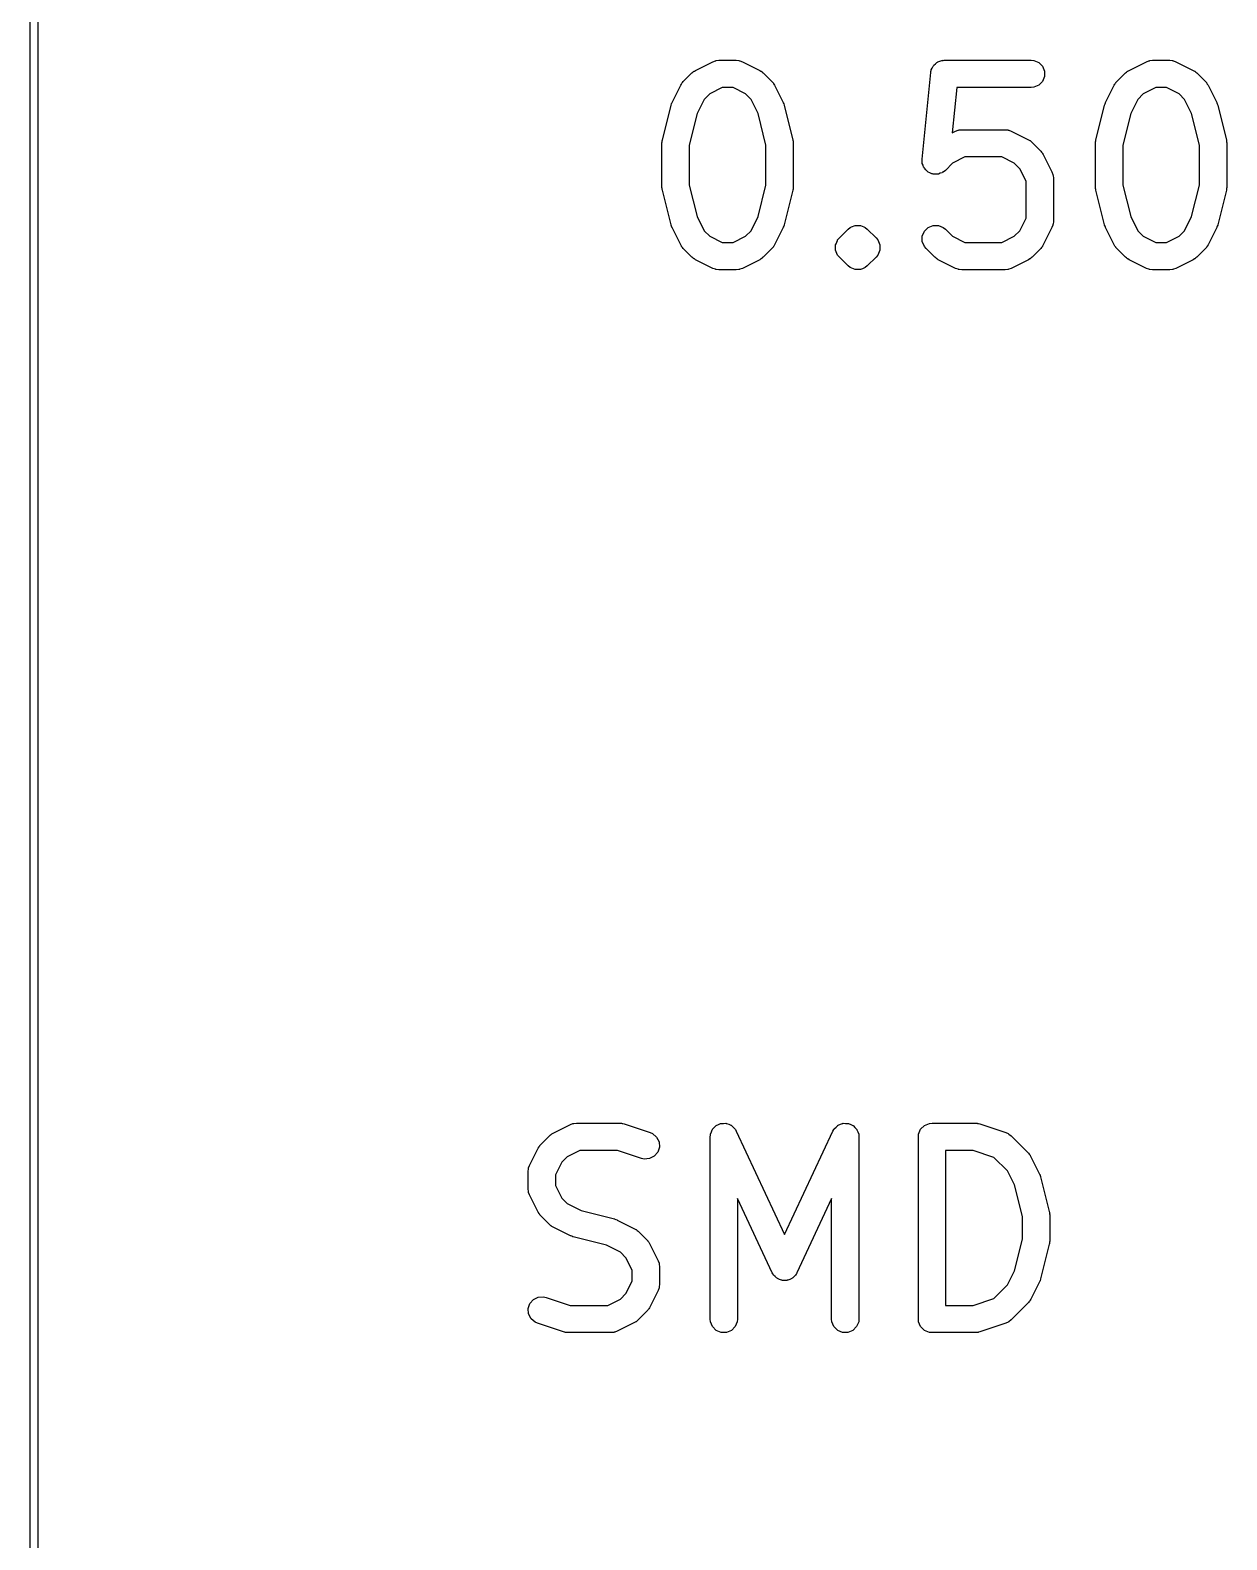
# Model space of a CAD drawing. Header units: millimetres. Extents: x 100 to 200, y -130 to -50.
# Drawn here: x 99.97 to 107.86, y -90 to -80.06 of the extents above; entities that cross this region are included whole.
import ezdxf

# ---------------------------------------------------------------- set-up
doc = ezdxf.new("R2010")
doc.units = ezdxf.units.MM
doc.layers.add('BLACK', color=250, linetype='CONTINUOUS')

msp = doc.modelspace()

# ---------------------------------------------------------------- linework, layer by layer
at = {"layer": 'BLACK', "linetype": 'CONTINUOUS'}
for p, q in [((99.975, -130), (99.975, -50)), ((100.025, -50.025), (100.025, -129.975)), ((104.343259, -80.333623), (104.344819, -80.331825)), ((104.344819, -80.331825), (104.347529, -80.330118)), ((104.347529, -80.330118), (104.349998, -80.328093)), ((104.349998, -80.328093), (104.352191, -80.327184)), ((104.352191, -80.327184), (104.35975, -80.322427)), ((104.35975, -80.322427), (104.474036, -80.265284)), ((104.474036, -80.265284), (104.490513, -80.258978)), ((104.490513, -80.258978), (104.493738, -80.258748)), ((104.493738, -80.258748), (104.496727, -80.257511)), ((104.496727, -80.257511), (104.514285, -80.255782)), ((104.514285, -80.255782), (104.628571, -80.255782)), ((104.628571, -80.255782), (104.646129, -80.257511)), ((104.646129, -80.257511), (104.649117, -80.258748)), ((104.649117, -80.258748), (104.652343, -80.258978)), ((104.652343, -80.258978), (104.66882, -80.265284)), ((104.66882, -80.265284), (104.783107, -80.322427)), ((104.783107, -80.322427), (104.790665, -80.327184)), ((104.790665, -80.327184), (104.792859, -80.328093)), ((104.792859, -80.328093), (104.795328, -80.330119)), ((104.795328, -80.330119), (104.798038, -80.331825)), ((104.798038, -80.331825), (104.799596, -80.333622)), ((105.910447, -80.336827), (105.911729, -80.33043)), ((105.911729, -80.328224), (105.912585, -80.326155)), ((105.911729, -80.33043), (105.911729, -80.328224)), ((105.912585, -80.326155), (105.913914, -80.319528)), ((105.913914, -80.319528), (105.920133, -80.307933)), ((105.920133, -80.307933), (105.925168, -80.295781)), ((105.925168, -80.295781), (105.928372, -80.292576)), ((105.928372, -80.292576), (105.930515, -80.288583)), ((105.930515, -80.288583), (105.940696, -80.280252)), ((105.940696, -80.280252), (105.949999, -80.27095)), ((105.949999, -80.27095), (105.954185, -80.269215)), ((105.954185, -80.269215), (105.957693, -80.266346)), ((105.957693, -80.266346), (105.970287, -80.262545)), ((105.970287, -80.262545), (105.982442, -80.257511)), ((105.982442, -80.257511), (105.989169, -80.256848)), ((105.989169, -80.256848), (105.991312, -80.256202)), ((105.991312, -80.256202), (105.993506, -80.256421)), ((105.993506, -80.256421), (106, -80.255782)), ((106, -80.255782), (106.571428, -80.255782)), ((106.571428, -80.255782), (106.588986, -80.257511)), ((106.588986, -80.257511), (106.621429, -80.27095)), ((106.621429, -80.27095), (106.64626, -80.295781)), ((106.64626, -80.295781), (106.659699, -80.328224)), ((106.659699, -80.328224), (106.659699, -80.36334)), ((107.200402, -80.333623), (107.201962, -80.331825)), ((107.201962, -80.331825), (107.204672, -80.330118)), ((107.204672, -80.330118), (107.207141, -80.328093)), ((107.207141, -80.328093), (107.209334, -80.327184)), ((107.209334, -80.327184), (107.216893, -80.322427)), ((107.216893, -80.322427), (107.331179, -80.265284)), ((107.331179, -80.265284), (107.347656, -80.258978)), ((107.347656, -80.258978), (107.350881, -80.258748)), ((107.350881, -80.258748), (107.35387, -80.257511)), ((107.35387, -80.257511), (107.371428, -80.255782)), ((107.371428, -80.255782), (107.485714, -80.255782)), ((107.485714, -80.255782), (107.503272, -80.257511)), ((107.503272, -80.257511), (107.50626, -80.258748)), ((107.50626, -80.258748), (107.509486, -80.258978)), ((107.509486, -80.258978), (107.525963, -80.265284)), ((107.525963, -80.265284), (107.64025, -80.322427)), ((107.64025, -80.322427), (107.647808, -80.327184)), ((107.647808, -80.327184), (107.650002, -80.328093)), ((107.650002, -80.328093), (107.652471, -80.330119)), ((107.652471, -80.330119), (107.655181, -80.331825)), ((107.655181, -80.331825), (107.656739, -80.333622)), ((104.205216, -80.534105), (104.262359, -80.419818)), ((104.262359, -80.419818), (104.267116, -80.412259)), ((104.267116, -80.412259), (104.268025, -80.410066)), ((104.268025, -80.410066), (104.270051, -80.407596)), ((104.270051, -80.407596), (104.271757, -80.404887)), ((104.271757, -80.404887), (104.273554, -80.403328)), ((104.273554, -80.403328), (104.279217, -80.396428)), ((104.279217, -80.396428), (104.33636, -80.339286)), ((104.33636, -80.339286), (104.343259, -80.333623)), ((104.799596, -80.333622), (104.806497, -80.339285)), ((104.806497, -80.339285), (104.863639, -80.396428)), ((104.863639, -80.396428), (104.869303, -80.40333)), ((104.869303, -80.40333), (104.8711, -80.404888)), ((104.8711, -80.404888), (104.872804, -80.407595)), ((104.872804, -80.407595), (104.874832, -80.410066)), ((104.874832, -80.410066), (104.87574, -80.41226)), ((104.87574, -80.41226), (104.880499, -80.419819)), ((104.880499, -80.419819), (104.937641, -80.534105)), ((105.853304, -80.908256), (105.910447, -80.336827)), ((106.621429, -80.420614), (106.588986, -80.434053)), ((106.64626, -80.395783), (106.621429, -80.420614)), ((106.659699, -80.36334), (106.64626, -80.395783)), ((107.062359, -80.534105), (107.119502, -80.419818)), ((107.119502, -80.419818), (107.124259, -80.412259)), ((107.124259, -80.412259), (107.125168, -80.410066)), ((107.125168, -80.410066), (107.127194, -80.407596)), ((107.127194, -80.407596), (107.1289, -80.404887)), ((107.1289, -80.404887), (107.130697, -80.403328)), ((107.130697, -80.403328), (107.13636, -80.396428)), ((107.13636, -80.396428), (107.193503, -80.339286)), ((107.193503, -80.339286), (107.200402, -80.333623)), ((107.656739, -80.333622), (107.66364, -80.339285)), ((107.66364, -80.339285), (107.720782, -80.396428)), ((107.720782, -80.396428), (107.726446, -80.40333)), ((107.726446, -80.40333), (107.728243, -80.404888)), ((107.728243, -80.404888), (107.729947, -80.407595)), ((107.729947, -80.407595), (107.731975, -80.410066)), ((107.731975, -80.410066), (107.732883, -80.41226)), ((107.732883, -80.41226), (107.737642, -80.419819)), ((107.737642, -80.419819), (107.794784, -80.534105)), ((104.416823, -80.51338), (104.370631, -80.605764)), ((104.453312, -80.476891), (104.416823, -80.51338)), ((104.535531, -80.435782), (104.453312, -80.476891)), ((104.607326, -80.435782), (104.535531, -80.435782)), ((104.689544, -80.476891), (104.607326, -80.435782)), ((104.726032, -80.513379), (104.689544, -80.476891)), ((104.772224, -80.605765), (104.726032, -80.513379)), ((106.081448, -80.435782), (106.051665, -80.733611)), ((106.571428, -80.435782), (106.081448, -80.435782)), ((106.588986, -80.434053), (106.571428, -80.435782)), ((107.273966, -80.51338), (107.227774, -80.605764)), ((107.310455, -80.476891), (107.273966, -80.51338)), ((107.392674, -80.435782), (107.310455, -80.476891)), ((107.464469, -80.435782), (107.392674, -80.435782)), ((107.546687, -80.476891), (107.464469, -80.435782)), ((107.583175, -80.513379), (107.546687, -80.476891)), ((107.629367, -80.605765), (107.583175, -80.513379)), ((104.141258, -80.781097), (104.198401, -80.552525)), ((104.198401, -80.552525), (104.198864, -80.551229)), ((104.198864, -80.551229), (104.19891, -80.550582)), ((104.19891, -80.550582), (104.201697, -80.543297)), ((104.201697, -80.543297), (104.204337, -80.535911)), ((104.204337, -80.535911), (104.204725, -80.535386)), ((104.204725, -80.535386), (104.205216, -80.534105)), ((104.370631, -80.605764), (104.318571, -80.814005)), ((104.824285, -80.814006), (104.772224, -80.605765)), ((104.937641, -80.534105), (104.938132, -80.535389)), ((104.938132, -80.535389), (104.938519, -80.535911)), ((104.938519, -80.535911), (104.941152, -80.543282)), ((104.941152, -80.543282), (104.943946, -80.550583)), ((104.943946, -80.550583), (104.943991, -80.551229)), ((104.943991, -80.551229), (104.944455, -80.552526)), ((104.944455, -80.552526), (105.001598, -80.781097)), ((106.998401, -80.781097), (107.055544, -80.552525)), ((107.055544, -80.552525), (107.056007, -80.551229)), ((107.056007, -80.551229), (107.056053, -80.550582)), ((107.056053, -80.550582), (107.05884, -80.543297)), ((107.05884, -80.543297), (107.06148, -80.535911)), ((107.06148, -80.535911), (107.061868, -80.535386)), ((107.061868, -80.535386), (107.062359, -80.534105)), ((107.227774, -80.605764), (107.175714, -80.814005)), ((107.681428, -80.814006), (107.629367, -80.605765)), ((107.794784, -80.534105), (107.795275, -80.535389)), ((107.795275, -80.535389), (107.795662, -80.535911)), ((107.795662, -80.535911), (107.798295, -80.543282)), ((107.798295, -80.543282), (107.801089, -80.550583)), ((107.801089, -80.550583), (107.801134, -80.551229)), ((107.801134, -80.551229), (107.801598, -80.552526)), ((107.801598, -80.552526), (107.858741, -80.781097)), ((106.051665, -80.733611), (106.074037, -80.722426)), ((106.074037, -80.722426), (106.090515, -80.716121)), ((106.090515, -80.716121), (106.093739, -80.715891)), ((106.093739, -80.715891), (106.096728, -80.714654)), ((106.096728, -80.714654), (106.114286, -80.712925)), ((106.114286, -80.712925), (106.4, -80.712925)), ((106.4, -80.712925), (106.417558, -80.714654)), ((106.417558, -80.714654), (106.420546, -80.715891)), ((106.420546, -80.715891), (106.423772, -80.716121)), ((106.423772, -80.716121), (106.440249, -80.722427)), ((106.440249, -80.722427), (106.554536, -80.77957)), ((104.138571, -80.802925), (104.138872, -80.799863)), ((104.138571, -81.08864), (104.138571, -80.802925)), ((104.138677, -80.79855), (104.139649, -80.791975)), ((104.138872, -80.799863), (104.138677, -80.79855)), ((104.139649, -80.791975), (104.1403, -80.785367)), ((104.1403, -80.785367), (104.140807, -80.784141)), ((104.140807, -80.784141), (104.141258, -80.781097)), ((104.318571, -80.814005), (104.318571, -81.077559)), ((104.824285, -81.077559), (104.824285, -80.814006)), ((105.001598, -80.781097), (105.002048, -80.784141)), ((105.002048, -80.784141), (105.002556, -80.785367)), ((105.002556, -80.785367), (105.003206, -80.791975)), ((105.003206, -80.791975), (105.004179, -80.79855)), ((105.004179, -80.79855), (105.003983, -80.799863)), ((105.003983, -80.799863), (105.004285, -80.802925)), ((105.004285, -80.802925), (105.004285, -81.08864)), ((106.554536, -80.77957), (106.562094, -80.784327)), ((106.562094, -80.784327), (106.564288, -80.785236)), ((106.564288, -80.785236), (106.566756, -80.787261)), ((106.566756, -80.787261), (106.569467, -80.788968)), ((106.569467, -80.788968), (106.571026, -80.790766)), ((106.571026, -80.790766), (106.577926, -80.796429)), ((106.577926, -80.796429), (106.635068, -80.853572)), ((106.995714, -80.802925), (106.996015, -80.799863)), ((106.995714, -81.08864), (106.995714, -80.802925)), ((106.99582, -80.79855), (106.996792, -80.791975)), ((106.996015, -80.799863), (106.99582, -80.79855)), ((106.996792, -80.791975), (106.997443, -80.785367)), ((106.997443, -80.785367), (106.99795, -80.784141)), ((106.99795, -80.784141), (106.998401, -80.781097)), ((107.175714, -80.814005), (107.175714, -81.077559)), ((107.681428, -81.077559), (107.681428, -80.814006)), ((107.858741, -80.781097), (107.859191, -80.784141)), ((107.859191, -80.784141), (107.859699, -80.785367)), ((107.859699, -80.785367), (107.860349, -80.791975)), ((107.860349, -80.791975), (107.861322, -80.79855)), ((107.861322, -80.79855), (107.861126, -80.799863)), ((107.861126, -80.799863), (107.861428, -80.802925)), ((107.861428, -80.802925), (107.861428, -81.08864)), ((105.853277, -80.925899), (105.853304, -80.908256)), ((105.854587, -80.93024), (105.853277, -80.925899)), ((106.135532, -80.892925), (106.053313, -80.934033)), ((106.378755, -80.892925), (106.135532, -80.892925)), ((106.460974, -80.934035), (106.378755, -80.892925)), ((106.635068, -80.853572), (106.640732, -80.860473)), ((106.640732, -80.860473), (106.642528, -80.862031)), ((106.642528, -80.862031), (106.64423, -80.864736)), ((106.64423, -80.864736), (106.646261, -80.86721)), ((106.646261, -80.86721), (106.647171, -80.869408)), ((106.647171, -80.869408), (106.651926, -80.876962)), ((106.651926, -80.876962), (106.70907, -80.991248)), ((105.854587, -80.934769), (105.854587, -80.93024)), ((105.859619, -80.946919), (105.854587, -80.934769)), ((105.863421, -80.959518), (105.859619, -80.946919)), ((105.86629, -80.963024), (105.863421, -80.959518)), ((105.868025, -80.967213), (105.86629, -80.963024)), ((105.877332, -80.97652), (105.868025, -80.967213)), ((105.885658, -80.986696), (105.877332, -80.97652)), ((105.889649, -80.988837), (105.885658, -80.986696)), ((105.892855, -80.992043), (105.889649, -80.988837)), ((105.905008, -80.997076), (105.892855, -80.992043)), ((105.916603, -81.003297), (105.905008, -80.997076)), ((105.921115, -81.003748), (105.916603, -81.003297)), ((105.925299, -81.005481), (105.921115, -81.003748)), ((105.938444, -81.005481), (105.925299, -81.005481)), ((105.951545, -81.006791), (105.938444, -81.005481)), ((105.955887, -81.005481), (105.951545, -81.006791)), ((105.960415, -81.005481), (105.955887, -81.005481)), ((105.972565, -81.000448), (105.960415, -81.005481)), ((105.985164, -80.996647), (105.972565, -81.000448)), ((105.98867, -80.993777), (105.985164, -80.996647)), ((105.992859, -80.992043), (105.98867, -80.993777)), ((106.006497, -80.980851), (105.992859, -80.992043)), ((106.053313, -80.934033), (106.006497, -80.980851)), ((106.497461, -80.970523), (106.460974, -80.934035)), ((106.538571, -81.052742), (106.497461, -80.970523)), ((106.70907, -80.991248), (106.715375, -81.007726)), ((106.715375, -81.007726), (106.715604, -81.01095)), ((106.715604, -81.01095), (106.716842, -81.013939)), ((106.716842, -81.013939), (106.718571, -81.031497)), ((104.138872, -81.091701), (104.138571, -81.08864)), ((104.138677, -81.093015), (104.138872, -81.091701)), ((104.139649, -81.099589), (104.138677, -81.093015)), ((104.1403, -81.106198), (104.139649, -81.099589)), ((104.140807, -81.107423), (104.1403, -81.106198)), ((104.141258, -81.110468), (104.140807, -81.107423)), ((104.198401, -81.33904), (104.141258, -81.110468)), ((104.318571, -81.077559), (104.370631, -81.2858)), ((104.772224, -81.285799), (104.824285, -81.077559)), ((105.001598, -81.110468), (104.944455, -81.339039)), ((105.002048, -81.107423), (105.001598, -81.110468)), ((105.002556, -81.106198), (105.002048, -81.107423)), ((105.003206, -81.099589), (105.002556, -81.106198)), ((105.004179, -81.093015), (105.003206, -81.099589)), ((105.004285, -81.08864), (105.003983, -81.091701)), ((105.003983, -81.091701), (105.004179, -81.093015)), ((106.538571, -81.295965), (106.538571, -81.052742)), ((106.718571, -81.031497), (106.718571, -81.317211)), ((106.996015, -81.091701), (106.995714, -81.08864)), ((106.99582, -81.093015), (106.996015, -81.091701)), ((106.996792, -81.099589), (106.99582, -81.093015)), ((106.997443, -81.106198), (106.996792, -81.099589)), ((106.99795, -81.107423), (106.997443, -81.106198)), ((106.998401, -81.110468), (106.99795, -81.107423)), ((107.055544, -81.33904), (106.998401, -81.110468)), ((107.175714, -81.077559), (107.227774, -81.2858)), ((107.629367, -81.285799), (107.681428, -81.077559)), ((107.858741, -81.110468), (107.801598, -81.339039)), ((107.859191, -81.107423), (107.858741, -81.110468)), ((107.859699, -81.106198), (107.859191, -81.107423)), ((107.860349, -81.099589), (107.859699, -81.106198)), ((107.861322, -81.093015), (107.860349, -81.099589)), ((107.861428, -81.08864), (107.861126, -81.091701)), ((107.861126, -81.091701), (107.861322, -81.093015)), ((104.370631, -81.2858), (104.416823, -81.378184)), ((104.726032, -81.378185), (104.772224, -81.285799)), ((106.497461, -81.378184), (106.538571, -81.295965)), ((106.718571, -81.317211), (106.716842, -81.334769)), ((107.227774, -81.2858), (107.273966, -81.378184)), ((107.583175, -81.378185), (107.629367, -81.285799)), ((104.198864, -81.340335), (104.198401, -81.33904)), ((104.19891, -81.340983), (104.198864, -81.340335)), ((104.201697, -81.348267), (104.19891, -81.340983)), ((104.204337, -81.355654), (104.201697, -81.348267)), ((104.204725, -81.356178), (104.204337, -81.355654)), ((104.205216, -81.35746), (104.204725, -81.356178)), ((104.262359, -81.471747), (104.205216, -81.35746)), ((104.416823, -81.378184), (104.453311, -81.414672)), ((104.453311, -81.414672), (104.535532, -81.455782)), ((104.607324, -81.455782), (104.689544, -81.414672)), ((104.689544, -81.414672), (104.726032, -81.378185)), ((104.937641, -81.35746), (104.880499, -81.471746)), ((104.938132, -81.356175), (104.937641, -81.35746)), ((104.938519, -81.355654), (104.938132, -81.356175)), ((104.941152, -81.348282), (104.938519, -81.355654)), ((104.943946, -81.340982), (104.941152, -81.348282)), ((104.943991, -81.340335), (104.943946, -81.340982)), ((104.944455, -81.339039), (104.943991, -81.340335)), ((105.296596, -81.438638), (105.307788, -81.425)), ((105.307788, -81.425), (105.364931, -81.367858)), ((105.364931, -81.367858), (105.378569, -81.356665)), ((105.378569, -81.356665), (105.388071, -81.352728)), ((105.388071, -81.352728), (105.411013, -81.343226)), ((105.411013, -81.343226), (105.446129, -81.343226)), ((105.446129, -81.343226), (105.46907, -81.352728)), ((105.46907, -81.352728), (105.478573, -81.356665)), ((105.478573, -81.356665), (105.492211, -81.367857)), ((105.492211, -81.367857), (105.549353, -81.425)), ((105.549353, -81.425), (105.560545, -81.438637)), ((105.854587, -81.413939), (105.868025, -81.381495)), ((105.854587, -81.449055), (105.854587, -81.413939)), ((105.868025, -81.381495), (105.892855, -81.356665)), ((105.892855, -81.356665), (105.925299, -81.343227)), ((105.925299, -81.343227), (105.960415, -81.343227)), ((105.960415, -81.343227), (105.992859, -81.356665)), ((105.992859, -81.356665), (106.006497, -81.367857)), ((106.006497, -81.367857), (106.053311, -81.414672)), ((106.053311, -81.414672), (106.135532, -81.455782)), ((106.378753, -81.455782), (106.460974, -81.414671)), ((106.460974, -81.414671), (106.497461, -81.378184)), ((106.70907, -81.35746), (106.651926, -81.471746)), ((106.715375, -81.340982), (106.70907, -81.35746)), ((106.715604, -81.337757), (106.715375, -81.340982)), ((106.716842, -81.334769), (106.715604, -81.337757)), ((107.056007, -81.340335), (107.055544, -81.33904)), ((107.056053, -81.340983), (107.056007, -81.340335)), ((107.05884, -81.348267), (107.056053, -81.340983)), ((107.06148, -81.355654), (107.05884, -81.348267)), ((107.061868, -81.356178), (107.06148, -81.355654)), ((107.062359, -81.35746), (107.061868, -81.356178)), ((107.119502, -81.471747), (107.062359, -81.35746)), ((107.273966, -81.378184), (107.310454, -81.414672)), ((107.310454, -81.414672), (107.392675, -81.455782)), ((107.464467, -81.455782), (107.546687, -81.414672)), ((107.546687, -81.414672), (107.583175, -81.378185)), ((107.794784, -81.35746), (107.737642, -81.471746)), ((107.795275, -81.356175), (107.794784, -81.35746)), ((107.795662, -81.355654), (107.795275, -81.356175)), ((107.798295, -81.348282), (107.795662, -81.355654)), ((107.801089, -81.340982), (107.798295, -81.348282)), ((107.801134, -81.340335), (107.801089, -81.340982)), ((107.801598, -81.339039), (107.801134, -81.340335)), ((104.267116, -81.479305), (104.262359, -81.471747)), ((104.268025, -81.481499), (104.267116, -81.479305)), ((104.270051, -81.483968), (104.268025, -81.481499)), ((104.271757, -81.486678), (104.270051, -81.483968)), ((104.273554, -81.488236), (104.271757, -81.486678)), ((104.279217, -81.495137), (104.273554, -81.488236)), ((104.33636, -81.552279), (104.279217, -81.495137)), ((104.535532, -81.455782), (104.607324, -81.455782)), ((104.863639, -81.495137), (104.806497, -81.55228)), ((104.869303, -81.488234), (104.863639, -81.495137)), ((104.8711, -81.486677), (104.869303, -81.488234)), ((104.872804, -81.483969), (104.8711, -81.486677)), ((104.874832, -81.481499), (104.872804, -81.483969)), ((104.87574, -81.479304), (104.874832, -81.481499)), ((104.880499, -81.471746), (104.87574, -81.479304)), ((105.283158, -81.471083), (105.285732, -81.464869)), ((105.283158, -81.506199), (105.283158, -81.471083)), ((105.296596, -81.538642), (105.283158, -81.506199)), ((105.285732, -81.464869), (105.294891, -81.442754)), ((105.294891, -81.442754), (105.296595, -81.438639)), ((105.296595, -81.438639), (105.296596, -81.438638)), ((105.560545, -81.438637), (105.560547, -81.438639)), ((105.573984, -81.506199), (105.560546, -81.538642)), ((105.560547, -81.438639), (105.573985, -81.471082)), ((105.573985, -81.471082), (105.573984, -81.506199)), ((105.868025, -81.481499), (105.854587, -81.449055)), ((105.879217, -81.495137), (105.868025, -81.481499)), ((105.93636, -81.552279), (105.879217, -81.495137)), ((106.135532, -81.455782), (106.378753, -81.455782)), ((106.635068, -81.495136), (106.577926, -81.552279)), ((106.640732, -81.488234), (106.635068, -81.495136)), ((106.642528, -81.486677), (106.640732, -81.488234)), ((106.64423, -81.483971), (106.642528, -81.486677)), ((106.646261, -81.481498), (106.64423, -81.483971)), ((106.647171, -81.479299), (106.646261, -81.481498)), ((106.651926, -81.471746), (106.647171, -81.479299)), ((107.124259, -81.479305), (107.119502, -81.471747)), ((107.125168, -81.481499), (107.124259, -81.479305)), ((107.127194, -81.483968), (107.125168, -81.481499)), ((107.1289, -81.486678), (107.127194, -81.483968)), ((107.130697, -81.488236), (107.1289, -81.486678)), ((107.13636, -81.495137), (107.130697, -81.488236)), ((107.193503, -81.552279), (107.13636, -81.495137)), ((107.392675, -81.455782), (107.464467, -81.455782)), ((107.720782, -81.495137), (107.66364, -81.55228)), ((107.726446, -81.488234), (107.720782, -81.495137)), ((107.728243, -81.486677), (107.726446, -81.488234)), ((107.729947, -81.483969), (107.728243, -81.486677)), ((107.731975, -81.481499), (107.729947, -81.483969)), ((107.732883, -81.479304), (107.731975, -81.481499)), ((107.737642, -81.471746), (107.732883, -81.479304)), ((104.343262, -81.557943), (104.33636, -81.552279)), ((104.34482, -81.55974), (104.343262, -81.557943)), ((104.347527, -81.561444), (104.34482, -81.55974)), ((104.349998, -81.563472), (104.347527, -81.561444)), ((104.352192, -81.56438), (104.349998, -81.563472)), ((104.359751, -81.569139), (104.352192, -81.56438)), ((104.474036, -81.62628), (104.359751, -81.569139)), ((104.783105, -81.569139), (104.66882, -81.626281)), ((104.790663, -81.564381), (104.783105, -81.569139)), ((104.792859, -81.563472), (104.790663, -81.564381)), ((104.795331, -81.561443), (104.792859, -81.563472)), ((104.798037, -81.55974), (104.795331, -81.561443)), ((104.799593, -81.557945), (104.798037, -81.55974)), ((104.806497, -81.55228), (104.799593, -81.557945)), ((105.307789, -81.55228), (105.296596, -81.538642)), ((105.364932, -81.609422), (105.307789, -81.55228)), ((105.37857, -81.620615), (105.364932, -81.609422)), ((105.401511, -81.630116), (105.37857, -81.620615)), ((105.478574, -81.620614), (105.459568, -81.628486)), ((105.478577, -81.62061), (105.478574, -81.620614)), ((105.49221, -81.609422), (105.478577, -81.62061)), ((105.549353, -81.55228), (105.49221, -81.609422)), ((105.560546, -81.538642), (105.549353, -81.55228)), ((105.943262, -81.557943), (105.93636, -81.552279)), ((105.94482, -81.55974), (105.943262, -81.557943)), ((105.947527, -81.561444), (105.94482, -81.55974)), ((105.949998, -81.563472), (105.947527, -81.561444)), ((105.952192, -81.56438), (105.949998, -81.563472)), ((105.959751, -81.569139), (105.952192, -81.56438)), ((106.074037, -81.626281), (105.959751, -81.569139)), ((106.554534, -81.569139), (106.440249, -81.626281)), ((106.562091, -81.564381), (106.554534, -81.569139)), ((106.564288, -81.563472), (106.562091, -81.564381)), ((106.566759, -81.561443), (106.564288, -81.563472)), ((106.569466, -81.55974), (106.566759, -81.561443)), ((106.571023, -81.557943), (106.569466, -81.55974)), ((106.577926, -81.552279), (106.571023, -81.557943)), ((107.200405, -81.557943), (107.193503, -81.552279)), ((107.201963, -81.55974), (107.200405, -81.557943)), ((107.20467, -81.561444), (107.201963, -81.55974)), ((107.207141, -81.563472), (107.20467, -81.561444)), ((107.209335, -81.56438), (107.207141, -81.563472)), ((107.216894, -81.569139), (107.209335, -81.56438)), ((107.331179, -81.62628), (107.216894, -81.569139)), ((107.640248, -81.569139), (107.525963, -81.626281)), ((107.647806, -81.564381), (107.640248, -81.569139)), ((107.650002, -81.563472), (107.647806, -81.564381)), ((107.652474, -81.561443), (107.650002, -81.563472)), ((107.65518, -81.55974), (107.652474, -81.561443)), ((107.656736, -81.557945), (107.65518, -81.55974)), ((107.66364, -81.55228), (107.656736, -81.557945)), ((104.490513, -81.632586), (104.474036, -81.62628)), ((104.493738, -81.632815), (104.490513, -81.632586)), ((104.496727, -81.634053), (104.493738, -81.632815)), ((104.514285, -81.635782), (104.496727, -81.634053)), ((104.628571, -81.635782), (104.514285, -81.635782)), ((104.646129, -81.634053), (104.628571, -81.635782)), ((104.649117, -81.632815), (104.646129, -81.634053)), ((104.652342, -81.632586), (104.649117, -81.632815)), ((104.66882, -81.626281), (104.652342, -81.632586)), ((105.411013, -81.634053), (105.401511, -81.630116)), ((105.411014, -81.634053), (105.411013, -81.634053)), ((105.446129, -81.634053), (105.411014, -81.634053)), ((105.459568, -81.628486), (105.446129, -81.634053)), ((106.090515, -81.632586), (106.074037, -81.626281)), ((106.093739, -81.632815), (106.090515, -81.632586)), ((106.096728, -81.634053), (106.093739, -81.632815)), ((106.114286, -81.635782), (106.096728, -81.634053)), ((106.4, -81.635782), (106.114286, -81.635782)), ((106.417558, -81.634053), (106.4, -81.635782)), ((106.420546, -81.632815), (106.417558, -81.634053)), ((106.423771, -81.632586), (106.420546, -81.632815)), ((106.440249, -81.626281), (106.423771, -81.632586)), ((107.347656, -81.632586), (107.331179, -81.62628)), ((107.350881, -81.632815), (107.347656, -81.632586)), ((107.35387, -81.634053), (107.350881, -81.632815)), ((107.371428, -81.635782), (107.35387, -81.634053)), ((107.485714, -81.635782), (107.371428, -81.635782)), ((107.503272, -81.634053), (107.485714, -81.635782)), ((107.50626, -81.632815), (107.503272, -81.634053)), ((107.509485, -81.632586), (107.50626, -81.632815)), ((107.525963, -81.626281), (107.509485, -81.632586)), ((103.421028, -87.322427), (103.535314, -87.265284)), ((103.535314, -87.265284), (103.551791, -87.258978)), ((103.551791, -87.258978), (103.555016, -87.258748)), ((103.555016, -87.258748), (103.558005, -87.257511)), ((103.558005, -87.257511), (103.575563, -87.255782)), ((103.575563, -87.255782), (103.861278, -87.255782)), ((103.861278, -87.255782), (103.870161, -87.256656)), ((103.870161, -87.256656), (103.872535, -87.256488)), ((103.872535, -87.256488), (103.875655, -87.257197)), ((103.875655, -87.257197), (103.878836, -87.257511)), ((103.878836, -87.257511), (103.881031, -87.25842)), ((103.881031, -87.25842), (103.889739, -87.260401)), ((103.889739, -87.260401), (104.061167, -87.317544)), ((104.47216, -87.295781), (104.483199, -87.284741)), ((104.483199, -87.284741), (104.493753, -87.273217)), ((104.493753, -87.273217), (104.495573, -87.272367)), ((104.495573, -87.272367), (104.496991, -87.27095)), ((104.496991, -87.27095), (104.511406, -87.264978)), ((104.511406, -87.264978), (104.525574, -87.258367)), ((104.525574, -87.258367), (104.52758, -87.258278)), ((104.52758, -87.258278), (104.529434, -87.257511)), ((104.529434, -87.257511), (104.545062, -87.257511)), ((104.545062, -87.257511), (104.560657, -87.256826)), ((104.560657, -87.256826), (104.562541, -87.257511)), ((104.562541, -87.257511), (104.56455, -87.257511)), ((104.56455, -87.257511), (104.578993, -87.263493)), ((104.578993, -87.263493), (104.593659, -87.268827)), ((104.593659, -87.268827), (104.595138, -87.270181)), ((104.595138, -87.270181), (104.596993, -87.27095)), ((104.596993, -87.27095), (104.608032, -87.281989)), ((104.608032, -87.281989), (104.619557, -87.292543)), ((104.619557, -87.292543), (104.620967, -87.294924)), ((105.273014, -87.294926), (105.274427, -87.292542)), ((105.274427, -87.292542), (105.285963, -87.281977)), ((105.285963, -87.281977), (105.296991, -87.27095)), ((105.296991, -87.27095), (105.298843, -87.270182)), ((105.298843, -87.270182), (105.300325, -87.268826)), ((105.300325, -87.268826), (105.315001, -87.263489)), ((105.315001, -87.263489), (105.329434, -87.257511)), ((105.329434, -87.257511), (105.331443, -87.257511)), ((105.331443, -87.257511), (105.333327, -87.256826)), ((105.333327, -87.256826), (105.348922, -87.257511)), ((105.348922, -87.257511), (105.36455, -87.257511)), ((105.36455, -87.257511), (105.366403, -87.258278)), ((105.366403, -87.258278), (105.36841, -87.258367)), ((105.36841, -87.258367), (105.382577, -87.264978)), ((105.382577, -87.264978), (105.396993, -87.27095)), ((105.396993, -87.27095), (105.39841, -87.272367)), ((105.39841, -87.272367), (105.400231, -87.273217)), ((105.400231, -87.273217), (105.41079, -87.284747)), ((105.41079, -87.284747), (105.421824, -87.295781)), ((105.843589, -87.295781), (105.86842, -87.27095)), ((105.86842, -87.27095), (105.900863, -87.257511)), ((105.900863, -87.257511), (105.918421, -87.255782)), ((105.918421, -87.255782), (106.204135, -87.255782)), ((106.204135, -87.255782), (106.213018, -87.256656)), ((106.213018, -87.256656), (106.215392, -87.256488)), ((106.215392, -87.256488), (106.218512, -87.257197)), ((106.218512, -87.257197), (106.221693, -87.257511)), ((106.221693, -87.257511), (106.223889, -87.25842)), ((106.223889, -87.25842), (106.232595, -87.260401)), ((106.232595, -87.260401), (106.404024, -87.317543)), ((103.340495, -87.396428), (103.397638, -87.339286)), ((103.397638, -87.339286), (103.404537, -87.333623)), ((103.404537, -87.333623), (103.406097, -87.331825)), ((103.406097, -87.331825), (103.408807, -87.330118)), ((103.408807, -87.330118), (103.411276, -87.328093)), ((103.411276, -87.328093), (103.413469, -87.327184)), ((103.413469, -87.327184), (103.421028, -87.322427)), ((104.061167, -87.317544), (104.077277, -87.324736)), ((104.077277, -87.324736), (104.103805, -87.347745)), ((104.103805, -87.347745), (104.11951, -87.379154)), ((104.11951, -87.379154), (104.121999, -87.414182)), ((104.456992, -87.345782), (104.458129, -87.334235)), ((104.456992, -88.545782), (104.456992, -87.345782)), ((104.458036, -87.332117), (104.458449, -87.330979)), ((104.458129, -87.334235), (104.458036, -87.332117)), ((104.458449, -87.330979), (104.458721, -87.328224)), ((104.458721, -87.328224), (104.464703, -87.31378)), ((104.464703, -87.31378), (104.470037, -87.299115)), ((104.470037, -87.299115), (104.471391, -87.297635)), ((104.471391, -87.297635), (104.47216, -87.295781)), ((104.620967, -87.294924), (104.621824, -87.295781)), ((104.621824, -87.295781), (104.622635, -87.29774)), ((104.622635, -87.29774), (104.628548, -87.307722)), ((104.628548, -87.307722), (104.946992, -87.990101)), ((104.946992, -87.990101), (105.265436, -87.307722)), ((105.265436, -87.307722), (105.271349, -87.297738)), ((105.271349, -87.297738), (105.27216, -87.295781)), ((105.27216, -87.295781), (105.273014, -87.294926)), ((105.421824, -87.295781), (105.422591, -87.297633)), ((105.422591, -87.297633), (105.423948, -87.299115)), ((105.423948, -87.299115), (105.429284, -87.313791)), ((105.429284, -87.313791), (105.435263, -87.328224)), ((105.435263, -87.328224), (105.435534, -87.330979)), ((105.435534, -87.330979), (105.435948, -87.332117)), ((105.435948, -87.332117), (105.435854, -87.334235)), ((105.435854, -87.334235), (105.436992, -87.345782)), ((105.436992, -87.345782), (105.436992, -88.545782)), ((105.828421, -87.345782), (105.83015, -87.328224)), ((105.828421, -88.545782), (105.828421, -87.345782)), ((105.83015, -87.328224), (105.843589, -87.295781)), ((106.404024, -87.317543), (106.420135, -87.324736)), ((106.420135, -87.324736), (106.422578, -87.326855)), ((106.422578, -87.326855), (106.425566, -87.328093)), ((106.425566, -87.328093), (106.439204, -87.339286)), ((106.439204, -87.339286), (106.553489, -87.453572)), ((103.266494, -87.534105), (103.323637, -87.419818)), ((103.323637, -87.419818), (103.328394, -87.412259)), ((103.328394, -87.412259), (103.329303, -87.410066)), ((103.329303, -87.410066), (103.331329, -87.407596)), ((103.331329, -87.407596), (103.333035, -87.404887)), ((103.333035, -87.404887), (103.334832, -87.403328)), ((103.334832, -87.403328), (103.340495, -87.396428)), ((103.51459, -87.476891), (103.478101, -87.51338)), ((103.596809, -87.435782), (103.51459, -87.476891)), ((103.846674, -87.435782), (103.596809, -87.435782)), ((104.004245, -87.488306), (103.846674, -87.435782)), ((104.021449, -87.492219), (104.004245, -87.488306)), ((104.056477, -87.489729), (104.021449, -87.492219)), ((104.087886, -87.474024), (104.056477, -87.489729)), ((104.110895, -87.447496), (104.087886, -87.474024)), ((104.121999, -87.414182), (104.110895, -87.447496)), ((106.189532, -87.435782), (106.008421, -87.435782)), ((106.008421, -87.435782), (106.008421, -88.455782)), ((106.326947, -87.481587), (106.189532, -87.435782)), ((106.415882, -87.570523), (106.326947, -87.481587)), ((106.553489, -87.453572), (106.559153, -87.460473)), ((106.559153, -87.460473), (106.560949, -87.462031)), ((106.560949, -87.462031), (106.562651, -87.464736)), ((106.562651, -87.464736), (106.564682, -87.46721)), ((106.564682, -87.46721), (106.565592, -87.469408)), ((106.565592, -87.469408), (106.570347, -87.476962)), ((106.570347, -87.476962), (106.627491, -87.591248)), ((103.256992, -87.574354), (103.258721, -87.556796)), ((103.256992, -87.68864), (103.256992, -87.574354)), ((103.258721, -87.556796), (103.259958, -87.553807)), ((103.259958, -87.553807), (103.260188, -87.550582)), ((103.260188, -87.550582), (103.266494, -87.534105)), ((103.478101, -87.51338), (103.436992, -87.595599)), ((106.462074, -87.662908), (106.415882, -87.570523)), ((103.258721, -87.706198), (103.256992, -87.68864)), ((103.436992, -87.595599), (103.436992, -87.667394)), ((103.436992, -87.667394), (103.4781, -87.74961)), ((106.514135, -87.871149), (106.462074, -87.662908)), ((106.627491, -87.591248), (106.627982, -87.592532)), ((106.627982, -87.592532), (106.628369, -87.593054)), ((106.628369, -87.593054), (106.631002, -87.600425)), ((106.631002, -87.600425), (106.633796, -87.607726)), ((106.633796, -87.607726), (106.633841, -87.608372)), ((106.633841, -87.608372), (106.634305, -87.609669)), ((106.634305, -87.609669), (106.691448, -87.83824)), ((103.259958, -87.709186), (103.258721, -87.706198)), ((103.260188, -87.712412), (103.259958, -87.709186)), ((103.266494, -87.72889), (103.260188, -87.712412)), ((103.323637, -87.843175), (103.266494, -87.72889)), ((103.4781, -87.74961), (103.51459, -87.786101)), ((103.51459, -87.786101), (103.606975, -87.832294)), ((104.865436, -88.240985), (104.636992, -87.751462)), ((104.636992, -87.751462), (104.636992, -88.545782)), ((105.256992, -87.751462), (105.028548, -88.240985)), ((105.256992, -88.545782), (105.256992, -87.751462)), ((103.328393, -87.85073), (103.323637, -87.843175)), ((103.329303, -87.852927), (103.328393, -87.85073)), ((103.331332, -87.8554), (103.329303, -87.852927)), ((103.333036, -87.858106), (103.331332, -87.8554)), ((103.334829, -87.859661), (103.333036, -87.858106)), ((103.340495, -87.866565), (103.334829, -87.859661)), ((103.397638, -87.923707), (103.340495, -87.866565)), ((103.606975, -87.832294), (103.825964, -87.887041)), ((103.825964, -87.887041), (103.827259, -87.887504)), ((103.827259, -87.887504), (103.827907, -87.88755)), ((103.827907, -87.88755), (103.835191, -87.890337)), ((106.514135, -88.020416), (106.514135, -87.871149)), ((106.691448, -87.83824), (106.691898, -87.841284)), ((106.691898, -87.841284), (106.692406, -87.84251)), ((106.692406, -87.84251), (106.693056, -87.849118)), ((106.693056, -87.849118), (106.694029, -87.855693)), ((106.694029, -87.855693), (106.693833, -87.857006)), ((106.693833, -87.857006), (106.694135, -87.860068)), ((106.694135, -87.860068), (106.694135, -88.031497)), ((103.404537, -87.929369), (103.397638, -87.923707)), ((103.406097, -87.931168), (103.404537, -87.929369)), ((103.408807, -87.932874), (103.406097, -87.931168)), ((103.411276, -87.9349), (103.408807, -87.932874)), ((103.413469, -87.935808), (103.411276, -87.9349)), ((103.421028, -87.940566), (103.413469, -87.935808)), ((103.535314, -87.997709), (103.421028, -87.940566)), ((103.835191, -87.890337), (103.842578, -87.892977)), ((103.842578, -87.892977), (103.843102, -87.893365)), ((103.843102, -87.893365), (103.844384, -87.893856)), ((103.844384, -87.893856), (103.958671, -87.950999)), ((103.958671, -87.950999), (103.966229, -87.955756)), ((103.966229, -87.955756), (103.968423, -87.956665)), ((103.968423, -87.956665), (103.970891, -87.95869)), ((103.970891, -87.95869), (103.973602, -87.960397)), ((103.973602, -87.960397), (103.975161, -87.962195)), ((103.975161, -87.962195), (103.982061, -87.967858)), ((103.982061, -87.967858), (104.039203, -88.025001)), ((103.536595, -87.998199), (103.535314, -87.997709)), ((103.53712, -87.998588), (103.536595, -87.998199)), ((103.5445, -88.001224), (103.53712, -87.998588)), ((103.551791, -88.004015), (103.5445, -88.001224)), ((103.552439, -88.004061), (103.551791, -88.004015)), ((103.553735, -88.004524), (103.552439, -88.004061)), ((103.772724, -88.059271), (103.553735, -88.004524)), ((103.865109, -88.105464), (103.772724, -88.059271)), ((104.039203, -88.025001), (104.044864, -88.031899)), ((104.044864, -88.031899), (104.046663, -88.033459)), ((104.046663, -88.033459), (104.048368, -88.036168)), ((104.048368, -88.036168), (104.050396, -88.038639)), ((104.050396, -88.038639), (104.051305, -88.040834)), ((104.051305, -88.040834), (104.056061, -88.04839)), ((104.056061, -88.04839), (104.113204, -88.162676)), ((106.462074, -88.228656), (106.514135, -88.020416)), ((106.691448, -88.053325), (106.634305, -88.281896)), ((106.691898, -88.05028), (106.691448, -88.053325)), ((106.692406, -88.049055), (106.691898, -88.05028)), ((106.693056, -88.042446), (106.692406, -88.049055)), ((106.694029, -88.035872), (106.693056, -88.042446)), ((106.694135, -88.031497), (106.693833, -88.034558)), ((106.693833, -88.034558), (106.694029, -88.035872)), ((103.901595, -88.141951), (103.865109, -88.105464)), ((103.942706, -88.224171), (103.901595, -88.141951)), ((104.113204, -88.162676), (104.11951, -88.179153)), ((104.11951, -88.179153), (104.119739, -88.182378)), ((104.119739, -88.182378), (104.120977, -88.185367)), ((104.120977, -88.185367), (104.122706, -88.202925)), ((103.942706, -88.295965), (103.942706, -88.224171)), ((104.122706, -88.202925), (104.122706, -88.317211)), ((104.869246, -88.247418), (104.865436, -88.240985)), ((104.870037, -88.249592), (104.869246, -88.247418)), ((104.871443, -88.251128), (104.870037, -88.249592)), ((104.874427, -88.256165), (104.871443, -88.251128)), ((104.88452, -88.265408), (104.874427, -88.256165)), ((104.893753, -88.27549), (104.88452, -88.265408)), ((104.897376, -88.277181), (104.893753, -88.27549)), ((104.900325, -88.279881), (104.897376, -88.277181)), ((104.913172, -88.284552), (104.900325, -88.279881)), ((104.925574, -88.29034), (104.913172, -88.284552)), ((104.980817, -88.284549), (104.96841, -88.29034)), ((104.993659, -88.27988), (104.980817, -88.284549)), ((104.996605, -88.277182), (104.993659, -88.27988)), ((105.000231, -88.27549), (104.996605, -88.277182)), ((105.009471, -88.265399), (105.000231, -88.27549)), ((105.019557, -88.256164), (105.009471, -88.265399)), ((105.022537, -88.251132), (105.019557, -88.256164)), ((105.023948, -88.249592), (105.022537, -88.251132)), ((105.02474, -88.247413), (105.023948, -88.249592)), ((105.028548, -88.240985), (105.02474, -88.247413)), ((106.415882, -88.321041), (106.462074, -88.228656)), ((106.633796, -88.283839), (106.631002, -88.291139)), ((106.633841, -88.283192), (106.633796, -88.283839)), ((106.634305, -88.281896), (106.633841, -88.283192)), ((103.865109, -88.414671), (103.901596, -88.378184)), ((103.901596, -88.378184), (103.942706, -88.295965)), ((104.113205, -88.35746), (104.056061, -88.471746)), ((104.11951, -88.340982), (104.113205, -88.35746)), ((104.119739, -88.337757), (104.11951, -88.340982)), ((104.120977, -88.334769), (104.119739, -88.337757)), ((104.122706, -88.317211), (104.120977, -88.334769)), ((104.929571, -88.290515), (104.925574, -88.29034)), ((104.933327, -88.291881), (104.929571, -88.290515)), ((104.946992, -88.29128), (104.933327, -88.291881)), ((104.960657, -88.291881), (104.946992, -88.29128)), ((104.964411, -88.290515), (104.960657, -88.291881)), ((104.96841, -88.29034), (104.964411, -88.290515)), ((106.326948, -88.409976), (106.415882, -88.321041)), ((106.627491, -88.300317), (106.570347, -88.414603)), ((106.627982, -88.299032), (106.627491, -88.300317)), ((106.628369, -88.298511), (106.627982, -88.299032)), ((106.631002, -88.291139), (106.628369, -88.298511)), ((103.257698, -88.477384), (103.268803, -88.44407)), ((103.260189, -88.512412), (103.257698, -88.477384)), ((103.268803, -88.44407), (103.291811, -88.417541)), ((103.291811, -88.417541), (103.32322, -88.401837)), ((103.32322, -88.401837), (103.358248, -88.399346)), ((103.358248, -88.399346), (103.375452, -88.403258)), ((103.375452, -88.403258), (103.533027, -88.455782)), ((103.533027, -88.455782), (103.782888, -88.455782)), ((103.782888, -88.455782), (103.865109, -88.414671)), ((104.048365, -88.483971), (104.046663, -88.486677)), ((104.050396, -88.481498), (104.048365, -88.483971)), ((104.051306, -88.479299), (104.050396, -88.481498)), ((104.056061, -88.471746), (104.051306, -88.479299)), ((106.008421, -88.455782), (106.189529, -88.455782)), ((106.189529, -88.455782), (106.326948, -88.409976)), ((106.553489, -88.437993), (106.439204, -88.552279)), ((106.559153, -88.431091), (106.553489, -88.437993)), ((106.560949, -88.429534), (106.559153, -88.431091)), ((106.562651, -88.426828), (106.560949, -88.429534)), ((106.564682, -88.424355), (106.562651, -88.426828)), ((106.565592, -88.422156), (106.564682, -88.424355)), ((106.570347, -88.414603), (106.565592, -88.422156)), ((103.275893, -88.543821), (103.260189, -88.512412)), ((103.302422, -88.566829), (103.275893, -88.543821)), ((103.318532, -88.574022), (103.302422, -88.566829)), ((103.489961, -88.631164), (103.318532, -88.574022)), ((103.958669, -88.569139), (103.844384, -88.626281)), ((103.966226, -88.564381), (103.958669, -88.569139)), ((103.968423, -88.563472), (103.966226, -88.564381)), ((103.970894, -88.561443), (103.968423, -88.563472)), ((103.973601, -88.55974), (103.970894, -88.561443)), ((103.975158, -88.557943), (103.973601, -88.55974)), ((103.982061, -88.552279), (103.975158, -88.557943)), ((104.039203, -88.495136), (103.982061, -88.552279)), ((104.044867, -88.488234), (104.039203, -88.495136)), ((104.046663, -88.486677), (104.044867, -88.488234)), ((104.458721, -88.56334), (104.456992, -88.545782)), ((104.47216, -88.595783), (104.458721, -88.56334)), ((104.635263, -88.56334), (104.621824, -88.595783)), ((104.636992, -88.545782), (104.635263, -88.56334)), ((105.258721, -88.56334), (105.256992, -88.545782)), ((105.27216, -88.595783), (105.258721, -88.56334)), ((105.435263, -88.56334), (105.421824, -88.595783)), ((105.436992, -88.545782), (105.435263, -88.56334)), ((105.83015, -88.56334), (105.828421, -88.545782)), ((105.843589, -88.595783), (105.83015, -88.56334)), ((106.404024, -88.574022), (106.232595, -88.631164)), ((106.420135, -88.566829), (106.404024, -88.574022)), ((106.422578, -88.564709), (106.420135, -88.566829)), ((106.425566, -88.563472), (106.422578, -88.564709)), ((106.439204, -88.552279), (106.425566, -88.563472)), ((103.498668, -88.633144), (103.489961, -88.631164)), ((103.500863, -88.634053), (103.498668, -88.633144)), ((103.504043, -88.634366), (103.500863, -88.634053)), ((103.507165, -88.635076), (103.504043, -88.634366)), ((103.509538, -88.634907), (103.507165, -88.635076)), ((103.518421, -88.635782), (103.509538, -88.634907)), ((103.804135, -88.635782), (103.518421, -88.635782)), ((103.821693, -88.634053), (103.804135, -88.635782)), ((103.824681, -88.632815), (103.821693, -88.634053)), ((103.827906, -88.632586), (103.824681, -88.632815)), ((103.844384, -88.626281), (103.827906, -88.632586)), ((104.496991, -88.620614), (104.47216, -88.595783)), ((104.529434, -88.634053), (104.496991, -88.620614)), ((104.56455, -88.634053), (104.529434, -88.634053)), ((104.596993, -88.620614), (104.56455, -88.634053)), ((104.621824, -88.595783), (104.596993, -88.620614)), ((105.296991, -88.620614), (105.27216, -88.595783)), ((105.329434, -88.634053), (105.296991, -88.620614)), ((105.36455, -88.634053), (105.329434, -88.634053)), ((105.396993, -88.620614), (105.36455, -88.634053)), ((105.421824, -88.595783), (105.396993, -88.620614)), ((105.86842, -88.620614), (105.843589, -88.595783)), ((105.900863, -88.634053), (105.86842, -88.620614)), ((105.918421, -88.635782), (105.900863, -88.634053)), ((106.204135, -88.635782), (105.918421, -88.635782)), ((106.213018, -88.634907), (106.204135, -88.635782)), ((106.215391, -88.635076), (106.213018, -88.634907)), ((106.218512, -88.634366), (106.215391, -88.635076)), ((106.221693, -88.634053), (106.218512, -88.634366)), ((106.223887, -88.633144), (106.221693, -88.634053)), ((106.232595, -88.631164), (106.223887, -88.633144))]:
    msp.add_line(p, q, dxfattribs=at)

doc.saveas('drawing.dxf')
